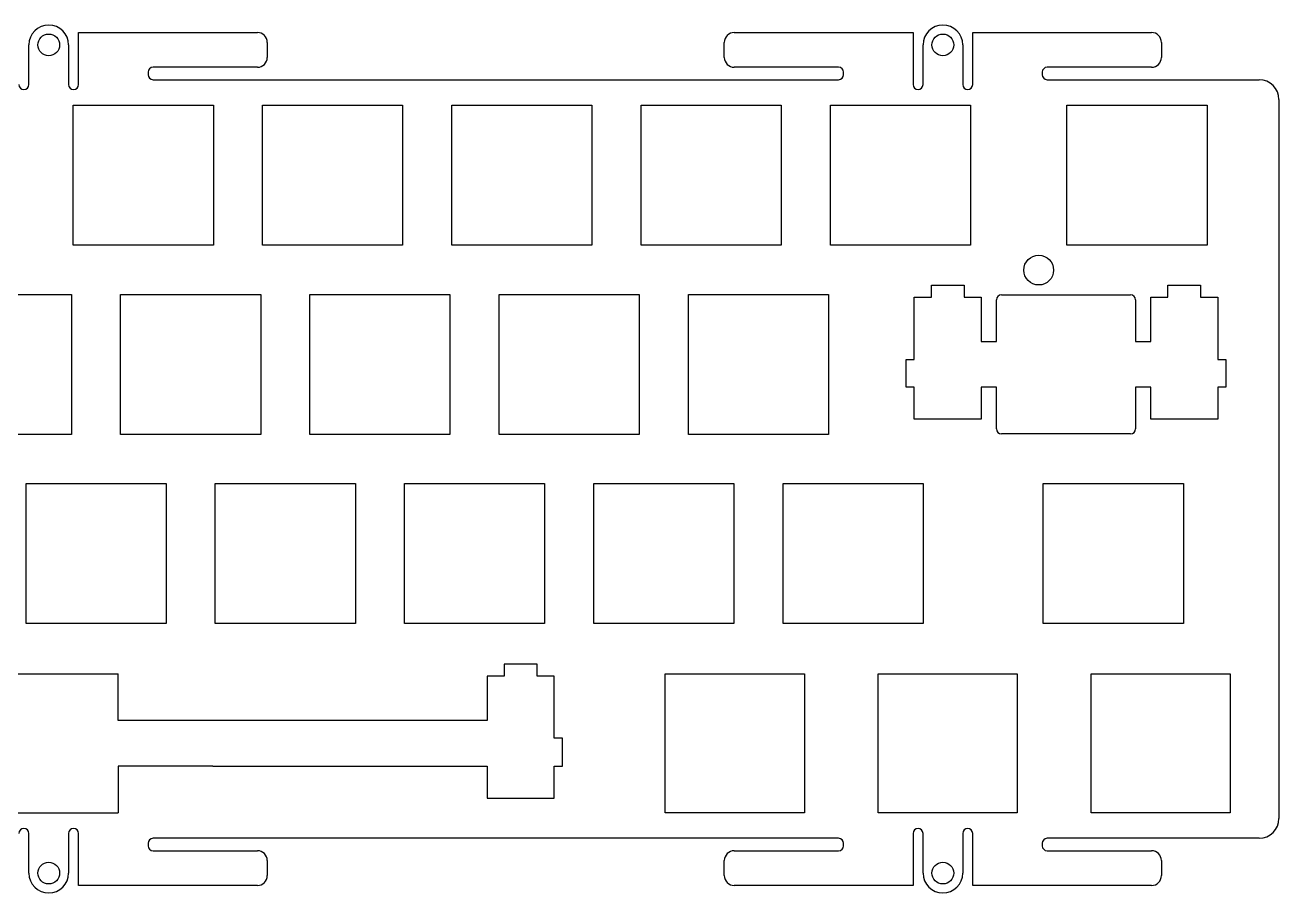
# Model space of a CAD drawing. Header units: millimetres. Extents: x -169 to 79, y 97 to 185.
# Drawn here: x -47.2 to 79, y 97.5 to 184.9 of the extents above; entities that cross this region are included whole.
import ezdxf

# ---------------------------------------------------------------- set-up
doc = ezdxf.new("R2010")
doc.units = ezdxf.units.MM
for name, color, linetype in [('Shape007', 7, 'CONTINUOUS'), ('Shape008', 7, 'CONTINUOUS'), ('Shape010', 7, 'CONTINUOUS'), ('Shape011', 7, 'CONTINUOUS'), ('Shape12731', 7, 'CONTINUOUS'), ('Shape1434', 7, 'CONTINUOUS'), ('Shape1435', 7, 'CONTINUOUS'), ('Shape1436', 7, 'CONTINUOUS'), ('Shape1437', 7, 'CONTINUOUS'), ('Shape1438', 7, 'CONTINUOUS'), ('Shape1439', 7, 'CONTINUOUS'), ('Shape1440', 7, 'CONTINUOUS'), ('Shape1441', 7, 'CONTINUOUS'), ('Shape1442', 7, 'CONTINUOUS'), ('Shape1443', 7, 'CONTINUOUS'), ('Shape1444', 7, 'CONTINUOUS'), ('Shape1445', 7, 'CONTINUOUS'), ('Shape1446', 7, 'CONTINUOUS'), ('Shape1447', 7, 'CONTINUOUS'), ('Shape1448', 7, 'CONTINUOUS'), ('Shape1449', 7, 'CONTINUOUS'), ('Shape1450', 7, 'CONTINUOUS'), ('Shape1451', 7, 'CONTINUOUS'), ('Shape1452', 7, 'CONTINUOUS'), ('Shape1453', 7, 'CONTINUOUS'), ('Shape1454', 7, 'CONTINUOUS'), ('Shape1455', 7, 'CONTINUOUS'), ('Shape1456', 7, 'CONTINUOUS'), ('Shape1457', 7, 'CONTINUOUS'), ('Shape1458', 7, 'CONTINUOUS'), ('Shape1459', 7, 'CONTINUOUS'), ('Shape1460', 7, 'CONTINUOUS'), ('Shape1461', 7, 'CONTINUOUS'), ('Shape1462', 7, 'CONTINUOUS'), ('Shape1463', 7, 'CONTINUOUS'), ('Shape1464', 7, 'CONTINUOUS'), ('Shape1465', 7, 'CONTINUOUS'), ('Shape1466', 7, 'CONTINUOUS'), ('Shape1467', 7, 'CONTINUOUS'), ('Shape1468', 7, 'CONTINUOUS'), ('Shape1469', 7, 'CONTINUOUS'), ('Shape1470', 7, 'CONTINUOUS'), ('Shape1471', 7, 'CONTINUOUS'), ('Shape1472', 7, 'CONTINUOUS'), ('Shape1473', 7, 'CONTINUOUS'), ('Shape1474', 7, 'CONTINUOUS'), ('Shape1475', 7, 'CONTINUOUS'), ('Shape1476', 7, 'CONTINUOUS'), ('Shape1477', 7, 'CONTINUOUS'), ('Shape1478', 7, 'CONTINUOUS'), ('Shape1479', 7, 'CONTINUOUS'), ('Shape1480', 7, 'CONTINUOUS'), ('Shape1481', 7, 'CONTINUOUS'), ('Shape1482', 7, 'CONTINUOUS'), ('Shape1483', 7, 'CONTINUOUS'), ('Shape1484', 7, 'CONTINUOUS'), ('Shape1485', 7, 'CONTINUOUS'), ('Shape1486', 7, 'CONTINUOUS'), ('Shape1487', 7, 'CONTINUOUS'), ('Shape1488', 7, 'CONTINUOUS'), ('Shape1489', 7, 'CONTINUOUS'), ('Shape1490', 7, 'CONTINUOUS'), ('Shape1491', 7, 'CONTINUOUS'), ('Shape1492', 7, 'CONTINUOUS'), ('Shape1493', 7, 'CONTINUOUS'), ('Shape1494', 7, 'CONTINUOUS'), ('Shape1495', 7, 'CONTINUOUS'), ('Shape1496', 7, 'CONTINUOUS'), ('Shape1497', 7, 'CONTINUOUS'), ('Shape1498', 7, 'CONTINUOUS'), ('Shape1499', 7, 'CONTINUOUS'), ('Shape1500', 7, 'CONTINUOUS'), ('Shape1501', 7, 'CONTINUOUS'), ('Shape1502', 7, 'CONTINUOUS'), ('Shape1503', 7, 'CONTINUOUS'), ('Shape1504', 7, 'CONTINUOUS'), ('Shape1505', 7, 'CONTINUOUS'), ('Shape1577', 7, 'CONTINUOUS'), ('Shape1578', 7, 'CONTINUOUS'), ('Shape1579', 7, 'CONTINUOUS'), ('Shape1580', 7, 'CONTINUOUS'), ('Shape1581', 7, 'CONTINUOUS'), ('Shape1582', 7, 'CONTINUOUS'), ('Shape1583', 7, 'CONTINUOUS'), ('Shape1584', 7, 'CONTINUOUS'), ('Shape1585', 7, 'CONTINUOUS'), ('Shape1746', 7, 'CONTINUOUS'), ('Shape1747', 7, 'CONTINUOUS'), ('Shape1748', 7, 'CONTINUOUS'), ('Shape1749', 7, 'CONTINUOUS'), ('Shape1750', 7, 'CONTINUOUS'), ('Shape1751', 7, 'CONTINUOUS'), ('Shape1752', 7, 'CONTINUOUS'), ('Shape1753', 7, 'CONTINUOUS'), ('Shape1754', 7, 'CONTINUOUS'), ('Shape1755', 7, 'CONTINUOUS'), ('Shape1756', 7, 'CONTINUOUS'), ('Shape1757', 7, 'CONTINUOUS'), ('Shape1766', 7, 'CONTINUOUS'), ('Shape1767', 7, 'CONTINUOUS'), ('Shape1768', 7, 'CONTINUOUS'), ('Shape1769', 7, 'CONTINUOUS'), ('Shape1782', 7, 'CONTINUOUS'), ('Shape1783', 7, 'CONTINUOUS'), ('Shape1784', 7, 'CONTINUOUS'), ('Shape1785', 7, 'CONTINUOUS'), ('Shape1786', 7, 'CONTINUOUS'), ('Shape1787', 7, 'CONTINUOUS'), ('Shape1788', 7, 'CONTINUOUS'), ('Shape1789', 7, 'CONTINUOUS'), ('Shape1790', 7, 'CONTINUOUS'), ('Shape1791', 7, 'CONTINUOUS'), ('Shape1792', 7, 'CONTINUOUS'), ('Shape1793', 7, 'CONTINUOUS'), ('Shape1794', 7, 'CONTINUOUS'), ('Shape1795', 7, 'CONTINUOUS'), ('Shape1796', 7, 'CONTINUOUS'), ('Shape1797', 7, 'CONTINUOUS'), ('Shape1798', 7, 'CONTINUOUS'), ('Shape1799', 7, 'CONTINUOUS'), ('Shape1800', 7, 'CONTINUOUS'), ('Shape1801', 7, 'CONTINUOUS'), ('Shape1802', 7, 'CONTINUOUS'), ('Shape1803', 7, 'CONTINUOUS'), ('Shape1804', 7, 'CONTINUOUS'), ('Shape1805', 7, 'CONTINUOUS'), ('Shape1822', 7, 'CONTINUOUS'), ('Shape1823', 7, 'CONTINUOUS'), ('Shape1824', 7, 'CONTINUOUS'), ('Shape1825', 7, 'CONTINUOUS'), ('Shape1826', 7, 'CONTINUOUS'), ('Shape1827', 7, 'CONTINUOUS'), ('Shape1828', 7, 'CONTINUOUS'), ('Shape1829', 7, 'CONTINUOUS'), ('Shape1830', 7, 'CONTINUOUS'), ('Shape1831', 7, 'CONTINUOUS'), ('Shape1832', 7, 'CONTINUOUS'), ('Shape1833', 7, 'CONTINUOUS'), ('Shape1834', 7, 'CONTINUOUS'), ('Shape1835', 7, 'CONTINUOUS'), ('Shape1836', 7, 'CONTINUOUS'), ('Shape1837', 7, 'CONTINUOUS'), ('Shape1838', 7, 'CONTINUOUS'), ('Shape1839', 7, 'CONTINUOUS'), ('Shape1840', 7, 'CONTINUOUS'), ('Shape1841', 7, 'CONTINUOUS'), ('Shape1878', 7, 'CONTINUOUS'), ('Shape1879', 7, 'CONTINUOUS'), ('Shape1880', 7, 'CONTINUOUS'), ('Shape1882', 7, 'CONTINUOUS'), ('Shape1883', 7, 'CONTINUOUS'), ('Shape1884', 7, 'CONTINUOUS'), ('Shape1885', 7, 'CONTINUOUS'), ('Shape1886', 7, 'CONTINUOUS'), ('Shape1887', 7, 'CONTINUOUS'), ('Shape1888', 7, 'CONTINUOUS'), ('Shape1889', 7, 'CONTINUOUS'), ('Shape1890', 7, 'CONTINUOUS'), ('Shape1891', 7, 'CONTINUOUS'), ('Shape1892', 7, 'CONTINUOUS'), ('Shape1893', 7, 'CONTINUOUS'), ('Shape1894', 7, 'CONTINUOUS'), ('Shape1895', 7, 'CONTINUOUS'), ('Shape1896', 7, 'CONTINUOUS'), ('Shape1897', 7, 'CONTINUOUS'), ('Shape3943', 7, 'CONTINUOUS'), ('Shape3944', 7, 'CONTINUOUS'), ('Shape3945', 7, 'CONTINUOUS'), ('Shape3946', 7, 'CONTINUOUS'), ('Shape3947', 7, 'CONTINUOUS'), ('Shape3948', 7, 'CONTINUOUS'), ('Shape3949', 7, 'CONTINUOUS'), ('Shape3950', 7, 'CONTINUOUS'), ('Shape3951', 7, 'CONTINUOUS'), ('Shape3952', 7, 'CONTINUOUS'), ('Shape3953', 7, 'CONTINUOUS'), ('Shape3954', 7, 'CONTINUOUS'), ('Shape3955', 7, 'CONTINUOUS'), ('Shape3956', 7, 'CONTINUOUS'), ('Shape3957', 7, 'CONTINUOUS'), ('Shape3958', 7, 'CONTINUOUS'), ('Shape3959', 7, 'CONTINUOUS'), ('Shape3961', 7, 'CONTINUOUS'), ('Shape3963', 7, 'CONTINUOUS'), ('Shape3964', 7, 'CONTINUOUS'), ('Shape3965', 7, 'CONTINUOUS'), ('Shape4004', 7, 'CONTINUOUS'), ('Shape4005', 7, 'CONTINUOUS'), ('Shape4006', 7, 'CONTINUOUS'), ('Shape4007', 7, 'CONTINUOUS'), ('Shape4008', 7, 'CONTINUOUS'), ('Shape4009', 7, 'CONTINUOUS'), ('Shape4010', 7, 'CONTINUOUS'), ('Shape4011', 7, 'CONTINUOUS'), ('Shape4012', 7, 'CONTINUOUS'), ('Shape4013', 7, 'CONTINUOUS'), ('Shape4014', 7, 'CONTINUOUS'), ('Shape4015', 7, 'CONTINUOUS'), ('Shape4016', 7, 'CONTINUOUS'), ('Shape4017', 7, 'CONTINUOUS'), ('Shape4018', 7, 'CONTINUOUS'), ('Shape4019', 7, 'CONTINUOUS'), ('Shape4020', 7, 'CONTINUOUS'), ('Shape4021', 7, 'CONTINUOUS'), ('Shape4022', 7, 'CONTINUOUS'), ('Shape4023', 7, 'CONTINUOUS'), ('Shape4024', 7, 'CONTINUOUS'), ('Shape4025', 7, 'CONTINUOUS'), ('Shape4026', 7, 'CONTINUOUS'), ('Shape4027', 7, 'CONTINUOUS'), ('Shape4028', 7, 'CONTINUOUS'), ('Shape4029', 7, 'CONTINUOUS'), ('Shape4030', 7, 'CONTINUOUS'), ('Shape4031', 7, 'CONTINUOUS'), ('Shape4032', 7, 'CONTINUOUS'), ('Shape4033', 7, 'CONTINUOUS'), ('Shape4034', 7, 'CONTINUOUS'), ('Shape4035', 7, 'CONTINUOUS'), ('Shape4036', 7, 'CONTINUOUS'), ('Shape4037', 7, 'CONTINUOUS'), ('Shape4038', 7, 'CONTINUOUS'), ('Shape4039', 7, 'CONTINUOUS'), ('Shape4040', 7, 'CONTINUOUS'), ('Shape4041', 7, 'CONTINUOUS'), ('Shape4042', 7, 'CONTINUOUS'), ('Shape4043', 7, 'CONTINUOUS')]:
    doc.layers.add(name, color=color, linetype=linetype)

msp = doc.modelspace()

# ---------------------------------------------------------------- linework, layer by layer
at = {"layer": 'Shape007'}
msp.add_circle((-44.7848, 182.854), 1.1, dxfattribs=at)
at = {"layer": 'Shape008'}
msp.add_circle((45.2152, 182.854), 1.1, dxfattribs=at)
at = {"layer": 'Shape010'}
msp.add_circle((-44.7848, 99.4562), 1.1, dxfattribs=at)
at = {"layer": 'Shape011'}
msp.add_circle((45.2152, 99.4562), 1.1, dxfattribs=at)
at = {"layer": 'Shape12731'}
msp.add_circle((54.8596, 160.18), 1.5, dxfattribs=at)
at = {"layer": 'Shape1434'}
msp.add_arc((-23.7848, 181.604), 1, -90, 0, dxfattribs=at)
at = {"layer": 'Shape1435'}
msp.add_line((-23.7848, 180.604), (-34.2848, 180.604), dxfattribs=at)
at = {"layer": 'Shape1436'}
msp.add_arc((-34.2848, 180.104), 0.5, 90, 180, dxfattribs=at)
at = {"layer": 'Shape1437'}
msp.add_line((-34.7848, 180.104), (-34.7848, 179.855), dxfattribs=at)
at = {"layer": 'Shape1438'}
msp.add_arc((-34.2848, 179.855), 0.5, 180, -90, dxfattribs=at)
at = {"layer": 'Shape1439'}
msp.add_line((-34.2848, 179.355), (34.7152, 179.355), dxfattribs=at)
at = {"layer": 'Shape1440'}
msp.add_arc((34.7152, 179.855), 0.5, -90, 0, dxfattribs=at)
at = {"layer": 'Shape1441'}
msp.add_line((35.2152, 179.855), (35.2152, 180.104), dxfattribs=at)
at = {"layer": 'Shape1442'}
msp.add_arc((34.7152, 180.104), 0.5, 0, 90, dxfattribs=at)
at = {"layer": 'Shape1443'}
msp.add_line((34.7152, 180.604), (24.2152, 180.604), dxfattribs=at)
at = {"layer": 'Shape1444'}
msp.add_arc((24.2152, 181.604), 1, 180, -90, dxfattribs=at)
at = {"layer": 'Shape1445'}
msp.add_line((23.2152, 181.604), (23.2152, 183.104), dxfattribs=at)
at = {"layer": 'Shape1446'}
msp.add_arc((24.2152, 183.104), 1, 90, 180, dxfattribs=at)
at = {"layer": 'Shape1447'}
msp.add_line((24.2152, 184.104), (42.2152, 184.104), dxfattribs=at)
at = {"layer": 'Shape1448'}
msp.add_line((42.2152, 184.104), (42.2152, 178.854), dxfattribs=at)
at = {"layer": 'Shape1449'}
msp.add_arc((42.7152, 178.854), 0.5, 180, 0, dxfattribs=at)
at = {"layer": 'Shape1450'}
msp.add_line((43.2152, 178.854), (43.2152, 182.854), dxfattribs=at)
at = {"layer": 'Shape1451'}
msp.add_arc((45.2152, 182.854), 2, 0, 180, dxfattribs=at)
at = {"layer": 'Shape1452'}
msp.add_line((47.2152, 182.854), (47.2152, 178.854), dxfattribs=at)
at = {"layer": 'Shape1453'}
msp.add_arc((47.7152, 178.854), 0.5, 180, 0, dxfattribs=at)
at = {"layer": 'Shape1454'}
msp.add_line((48.2152, 178.854), (48.2152, 184.104), dxfattribs=at)
at = {"layer": 'Shape1455'}
msp.add_line((48.2152, 184.104), (66.2152, 184.104), dxfattribs=at)
at = {"layer": 'Shape1456'}
msp.add_arc((66.2152, 183.104), 1, 0, 90, dxfattribs=at)
at = {"layer": 'Shape1457'}
msp.add_line((67.2152, 183.104), (67.2152, 181.604), dxfattribs=at)
at = {"layer": 'Shape1458'}
msp.add_arc((66.2152, 181.604), 1, -90, 0, dxfattribs=at)
at = {"layer": 'Shape1459'}
msp.add_line((66.2152, 180.604), (55.7152, 180.604), dxfattribs=at)
at = {"layer": 'Shape1460'}
msp.add_arc((55.7152, 180.104), 0.5, 90, 180, dxfattribs=at)
at = {"layer": 'Shape1461'}
msp.add_line((55.2152, 180.104), (55.2152, 179.855), dxfattribs=at)
at = {"layer": 'Shape1462'}
msp.add_arc((55.7152, 179.855), 0.5, 180, -90, dxfattribs=at)
at = {"layer": 'Shape1463'}
msp.add_line((55.7152, 179.355), (77.0402, 179.355), dxfattribs=at)
at = {"layer": 'Shape1464'}
msp.add_arc((77.0402, 177.355), 2, 0, 90, dxfattribs=at)
at = {"layer": 'Shape1465'}
msp.add_line((79.0402, 177.355), (79.0402, 104.955), dxfattribs=at)
at = {"layer": 'Shape1466'}
msp.add_arc((77.0402, 104.955), 2, -90, 0, dxfattribs=at)
at = {"layer": 'Shape1467'}
msp.add_line((77.0402, 102.955), (55.7152, 102.955), dxfattribs=at)
at = {"layer": 'Shape1468'}
msp.add_arc((55.7152, 102.455), 0.5, 90, 180, dxfattribs=at)
at = {"layer": 'Shape1469'}
msp.add_line((55.2152, 102.455), (55.2152, 102.206), dxfattribs=at)
at = {"layer": 'Shape1470'}
msp.add_arc((55.7152, 102.206), 0.5, 180, -90, dxfattribs=at)
at = {"layer": 'Shape1471'}
msp.add_line((55.7152, 101.706), (66.2152, 101.706), dxfattribs=at)
at = {"layer": 'Shape1472'}
msp.add_arc((66.2152, 100.706), 1, 0, 90, dxfattribs=at)
at = {"layer": 'Shape1473'}
msp.add_line((67.2152, 100.706), (67.2152, 99.2062), dxfattribs=at)
at = {"layer": 'Shape1474'}
msp.add_arc((66.2152, 99.2062), 1, -90, 0, dxfattribs=at)
at = {"layer": 'Shape1475'}
msp.add_line((66.2152, 98.2062), (48.2152, 98.2062), dxfattribs=at)
at = {"layer": 'Shape1476'}
msp.add_line((48.2152, 98.2062), (48.2152, 103.456), dxfattribs=at)
at = {"layer": 'Shape1477'}
msp.add_arc((47.7152, 103.456), 0.5, 0, 180, dxfattribs=at)
at = {"layer": 'Shape1478'}
msp.add_line((47.2152, 103.456), (47.2152, 99.4562), dxfattribs=at)
at = {"layer": 'Shape1479'}
msp.add_arc((45.2152, 99.4562), 2, 180, 0, dxfattribs=at)
at = {"layer": 'Shape1480'}
msp.add_line((43.2152, 99.4562), (43.2152, 103.456), dxfattribs=at)
at = {"layer": 'Shape1481'}
msp.add_arc((42.7152, 103.456), 0.5, 0, 180, dxfattribs=at)
at = {"layer": 'Shape1482'}
msp.add_line((42.2152, 103.456), (42.2152, 98.2062), dxfattribs=at)
at = {"layer": 'Shape1483'}
msp.add_line((42.2152, 98.2062), (24.2152, 98.2062), dxfattribs=at)
at = {"layer": 'Shape1484'}
msp.add_arc((24.2152, 99.2062), 1, 180, -90, dxfattribs=at)
at = {"layer": 'Shape1485'}
msp.add_line((23.2152, 99.2062), (23.2152, 100.706), dxfattribs=at)
at = {"layer": 'Shape1486'}
msp.add_arc((24.2152, 100.706), 1, 90, 180, dxfattribs=at)
at = {"layer": 'Shape1487'}
msp.add_line((24.2152, 101.706), (34.7152, 101.706), dxfattribs=at)
at = {"layer": 'Shape1488'}
msp.add_arc((34.7152, 102.206), 0.5, -90, 0, dxfattribs=at)
at = {"layer": 'Shape1489'}
msp.add_line((35.2152, 102.206), (35.2152, 102.455), dxfattribs=at)
at = {"layer": 'Shape1490'}
msp.add_arc((34.7152, 102.455), 0.5, 0, 90, dxfattribs=at)
at = {"layer": 'Shape1491'}
msp.add_line((34.7152, 102.955), (-34.2848, 102.955), dxfattribs=at)
at = {"layer": 'Shape1492'}
msp.add_arc((-34.2848, 102.455), 0.5, 90, 180, dxfattribs=at)
at = {"layer": 'Shape1493'}
msp.add_line((-34.7848, 102.455), (-34.7848, 102.206), dxfattribs=at)
at = {"layer": 'Shape1494'}
msp.add_arc((-34.2848, 102.206), 0.5, 180, -90, dxfattribs=at)
at = {"layer": 'Shape1495'}
msp.add_line((-34.2848, 101.706), (-23.7848, 101.706), dxfattribs=at)
at = {"layer": 'Shape1496'}
msp.add_arc((-23.7848, 100.706), 1, 0, 90, dxfattribs=at)
at = {"layer": 'Shape1497'}
msp.add_line((-22.7848, 100.706), (-22.7848, 99.2062), dxfattribs=at)
at = {"layer": 'Shape1498'}
msp.add_arc((-23.7848, 99.2062), 1, -90, 0, dxfattribs=at)
at = {"layer": 'Shape1499'}
msp.add_line((-23.7848, 98.2062), (-41.7848, 98.2062), dxfattribs=at)
at = {"layer": 'Shape1500'}
msp.add_line((-41.7848, 98.2062), (-41.7848, 103.456), dxfattribs=at)
at = {"layer": 'Shape1501'}
msp.add_arc((-42.2848, 103.456), 0.5, 0, 180, dxfattribs=at)
at = {"layer": 'Shape1502'}
msp.add_line((-42.7848, 103.456), (-42.7848, 99.4562), dxfattribs=at)
at = {"layer": 'Shape1503'}
msp.add_arc((-44.7848, 99.4562), 2, 180, 0, dxfattribs=at)
at = {"layer": 'Shape1504'}
msp.add_line((-46.7848, 99.4562), (-46.7848, 103.456), dxfattribs=at)
at = {"layer": 'Shape1505'}
msp.add_arc((-47.2848, 103.456), 0.5, 0, 180, dxfattribs=at)
at = {"layer": 'Shape1577'}
msp.add_arc((-47.2848, 178.854), 0.5, 180, 0, dxfattribs=at)
at = {"layer": 'Shape1578'}
msp.add_line((-46.7848, 178.854), (-46.7848, 182.854), dxfattribs=at)
at = {"layer": 'Shape1579'}
msp.add_arc((-44.7848, 182.854), 2, 0, 180, dxfattribs=at)
at = {"layer": 'Shape1580'}
msp.add_line((-42.7848, 182.854), (-42.7848, 178.854), dxfattribs=at)
at = {"layer": 'Shape1581'}
msp.add_arc((-42.2848, 178.854), 0.5, 180, 0, dxfattribs=at)
at = {"layer": 'Shape1582'}
msp.add_line((-41.7848, 178.854), (-41.7848, 184.104), dxfattribs=at)
at = {"layer": 'Shape1583'}
msp.add_line((-41.7848, 184.104), (-23.7848, 184.104), dxfattribs=at)
at = {"layer": 'Shape1584'}
msp.add_arc((-23.7848, 183.104), 1, 0, 90, dxfattribs=at)
at = {"layer": 'Shape1585'}
msp.add_line((-22.7848, 183.104), (-22.7848, 181.604), dxfattribs=at)
at = {"layer": 'Shape1746'}
msp.add_line((74.1327, 119.53), (74.1327, 105.53), dxfattribs=at)
at = {"layer": 'Shape1747'}
msp.add_line((74.1327, 105.53), (60.1327, 105.53), dxfattribs=at)
at = {"layer": 'Shape1748'}
msp.add_line((60.1327, 105.53), (60.1327, 119.53), dxfattribs=at)
at = {"layer": 'Shape1749'}
msp.add_line((60.1327, 119.53), (74.1327, 119.53), dxfattribs=at)
at = {"layer": 'Shape1750'}
msp.add_line((52.7014, 119.53), (52.7014, 105.53), dxfattribs=at)
at = {"layer": 'Shape1751'}
msp.add_line((52.7014, 105.53), (38.7014, 105.53), dxfattribs=at)
at = {"layer": 'Shape1752'}
msp.add_line((38.7014, 105.53), (38.7014, 119.53), dxfattribs=at)
at = {"layer": 'Shape1753'}
msp.add_line((38.7014, 119.53), (52.7014, 119.53), dxfattribs=at)
at = {"layer": 'Shape1754'}
msp.add_line((31.2702, 119.53), (31.2702, 105.53), dxfattribs=at)
at = {"layer": 'Shape1755'}
msp.add_line((31.2702, 105.53), (17.2702, 105.53), dxfattribs=at)
at = {"layer": 'Shape1756'}
msp.add_line((17.2702, 105.53), (17.2702, 119.53), dxfattribs=at)
at = {"layer": 'Shape1757'}
msp.add_line((17.2702, 119.53), (31.2702, 119.53), dxfattribs=at)
at = {"layer": 'Shape1766'}
msp.add_line((71.8022, 176.78), (71.8022, 162.68), dxfattribs=at)
at = {"layer": 'Shape1767'}
msp.add_line((71.8022, 162.68), (57.7022, 162.68), dxfattribs=at)
at = {"layer": 'Shape1768'}
msp.add_line((57.7022, 162.68), (57.7022, 176.78), dxfattribs=at)
at = {"layer": 'Shape1769'}
msp.add_line((57.7022, 176.78), (71.8022, 176.78), dxfattribs=at)
at = {"layer": 'Shape1782'}
msp.add_line((55.3212, 124.58), (55.3212, 138.68), dxfattribs=at)
at = {"layer": 'Shape1783'}
msp.add_line((55.3212, 138.68), (69.4212, 138.68), dxfattribs=at)
at = {"layer": 'Shape1784'}
msp.add_line((69.4212, 138.68), (69.4212, 124.58), dxfattribs=at)
at = {"layer": 'Shape1785'}
msp.add_line((69.4212, 124.58), (55.3212, 124.58), dxfattribs=at)
at = {"layer": 'Shape1786'}
msp.add_line((29.1272, 124.58), (29.1272, 138.68), dxfattribs=at)
at = {"layer": 'Shape1787'}
msp.add_line((29.1272, 138.68), (43.2272, 138.68), dxfattribs=at)
at = {"layer": 'Shape1788'}
msp.add_line((43.2272, 138.68), (43.2272, 124.58), dxfattribs=at)
at = {"layer": 'Shape1789'}
msp.add_line((43.2272, 124.58), (29.1272, 124.58), dxfattribs=at)
at = {"layer": 'Shape1790'}
msp.add_line((10.0772, 124.58), (10.0772, 138.68), dxfattribs=at)
at = {"layer": 'Shape1791'}
msp.add_line((10.0772, 138.68), (24.1772, 138.68), dxfattribs=at)
at = {"layer": 'Shape1792'}
msp.add_line((24.1772, 138.68), (24.1772, 124.58), dxfattribs=at)
at = {"layer": 'Shape1793'}
msp.add_line((24.1772, 124.58), (10.0772, 124.58), dxfattribs=at)
at = {"layer": 'Shape1794'}
msp.add_line((-8.97282, 124.58), (-8.97282, 138.68), dxfattribs=at)
at = {"layer": 'Shape1795'}
msp.add_line((-8.97282, 138.68), (5.12718, 138.68), dxfattribs=at)
at = {"layer": 'Shape1796'}
msp.add_line((5.12718, 138.68), (5.12718, 124.58), dxfattribs=at)
at = {"layer": 'Shape1797'}
msp.add_line((5.12718, 124.58), (-8.97282, 124.58), dxfattribs=at)
at = {"layer": 'Shape1798'}
msp.add_line((-28.0228, 124.58), (-28.0228, 138.68), dxfattribs=at)
at = {"layer": 'Shape1799'}
msp.add_line((-28.0228, 138.68), (-13.9228, 138.68), dxfattribs=at)
at = {"layer": 'Shape1800'}
msp.add_line((-13.9228, 138.68), (-13.9228, 124.58), dxfattribs=at)
at = {"layer": 'Shape1801'}
msp.add_line((-13.9228, 124.58), (-28.0228, 124.58), dxfattribs=at)
at = {"layer": 'Shape1802'}
msp.add_line((-47.0728, 124.58), (-47.0728, 138.68), dxfattribs=at)
at = {"layer": 'Shape1803'}
msp.add_line((-47.0728, 138.68), (-32.9728, 138.68), dxfattribs=at)
at = {"layer": 'Shape1804'}
msp.add_line((-32.9728, 138.68), (-32.9728, 124.58), dxfattribs=at)
at = {"layer": 'Shape1805'}
msp.add_line((-32.9728, 124.58), (-47.0728, 124.58), dxfattribs=at)
at = {"layer": 'Shape1822'}
msp.add_line((33.8902, 162.68), (33.8902, 176.78), dxfattribs=at)
at = {"layer": 'Shape1823'}
msp.add_line((33.8902, 176.78), (47.9902, 176.78), dxfattribs=at)
at = {"layer": 'Shape1824'}
msp.add_line((47.9902, 176.78), (47.9902, 162.68), dxfattribs=at)
at = {"layer": 'Shape1825'}
msp.add_line((47.9902, 162.68), (33.8902, 162.68), dxfattribs=at)
at = {"layer": 'Shape1826'}
msp.add_line((14.8402, 162.68), (14.8402, 176.78), dxfattribs=at)
at = {"layer": 'Shape1827'}
msp.add_line((14.8402, 176.78), (28.9402, 176.78), dxfattribs=at)
at = {"layer": 'Shape1828'}
msp.add_line((28.9402, 176.78), (28.9402, 162.68), dxfattribs=at)
at = {"layer": 'Shape1829'}
msp.add_line((28.9402, 162.68), (14.8402, 162.68), dxfattribs=at)
at = {"layer": 'Shape1830'}
msp.add_line((-4.20982, 162.68), (-4.20982, 176.78), dxfattribs=at)
at = {"layer": 'Shape1831'}
msp.add_line((-4.20982, 176.78), (9.89018, 176.78), dxfattribs=at)
at = {"layer": 'Shape1832'}
msp.add_line((9.89018, 176.78), (9.89018, 162.68), dxfattribs=at)
at = {"layer": 'Shape1833'}
msp.add_line((9.89018, 162.68), (-4.20982, 162.68), dxfattribs=at)
at = {"layer": 'Shape1834'}
msp.add_line((-23.2598, 162.68), (-23.2598, 176.78), dxfattribs=at)
at = {"layer": 'Shape1835'}
msp.add_line((-23.2598, 176.78), (-9.15982, 176.78), dxfattribs=at)
at = {"layer": 'Shape1836'}
msp.add_line((-9.15982, 176.78), (-9.15982, 162.68), dxfattribs=at)
at = {"layer": 'Shape1837'}
msp.add_line((-9.15982, 162.68), (-23.2598, 162.68), dxfattribs=at)
at = {"layer": 'Shape1838'}
msp.add_line((-42.3098, 162.68), (-42.3098, 176.78), dxfattribs=at)
at = {"layer": 'Shape1839'}
msp.add_line((-42.3098, 176.78), (-28.2098, 176.78), dxfattribs=at)
at = {"layer": 'Shape1840'}
msp.add_line((-28.2098, 176.78), (-28.2098, 162.68), dxfattribs=at)
at = {"layer": 'Shape1841'}
msp.add_line((-28.2098, 162.68), (-42.3098, 162.68), dxfattribs=at)
at = {"layer": 'Shape1878'}
msp.add_line((-56.5978, 157.73), (-42.4968, 157.73), dxfattribs=at)
at = {"layer": 'Shape1879'}
msp.add_line((-42.4968, 157.73), (-42.4968, 143.63), dxfattribs=at)
at = {"layer": 'Shape1880'}
msp.add_line((-42.4968, 143.63), (-56.5978, 143.63), dxfattribs=at)
at = {"layer": 'Shape1882'}
msp.add_line((-37.5478, 157.73), (-23.4478, 157.73), dxfattribs=at)
at = {"layer": 'Shape1883'}
msp.add_line((-23.4478, 157.73), (-23.4478, 143.63), dxfattribs=at)
at = {"layer": 'Shape1884'}
msp.add_line((-23.4478, 143.63), (-37.5478, 143.63), dxfattribs=at)
at = {"layer": 'Shape1885'}
msp.add_line((-37.5478, 143.63), (-37.5478, 157.73), dxfattribs=at)
at = {"layer": 'Shape1886'}
msp.add_line((-18.4968, 143.63), (-18.4968, 157.73), dxfattribs=at)
at = {"layer": 'Shape1887'}
msp.add_line((-18.4968, 157.73), (-4.39682, 157.73), dxfattribs=at)
at = {"layer": 'Shape1888'}
msp.add_line((-4.39682, 157.73), (-4.39682, 143.63), dxfattribs=at)
at = {"layer": 'Shape1889'}
msp.add_line((-4.39682, 143.63), (-18.4968, 143.63), dxfattribs=at)
at = {"layer": 'Shape1890'}
msp.add_line((0.55218, 157.73), (14.6522, 157.73), dxfattribs=at)
at = {"layer": 'Shape1891'}
msp.add_line((14.6522, 157.73), (14.6522, 143.63), dxfattribs=at)
at = {"layer": 'Shape1892'}
msp.add_line((14.6522, 143.63), (0.55218, 143.63), dxfattribs=at)
at = {"layer": 'Shape1893'}
msp.add_line((0.55218, 143.63), (0.55218, 157.73), dxfattribs=at)
at = {"layer": 'Shape1894'}
msp.add_line((19.6032, 143.63), (19.6032, 157.73), dxfattribs=at)
at = {"layer": 'Shape1895'}
msp.add_line((19.6032, 157.73), (33.7022, 157.73), dxfattribs=at)
at = {"layer": 'Shape1896'}
msp.add_line((33.7022, 157.73), (33.7022, 143.63), dxfattribs=at)
at = {"layer": 'Shape1897'}
msp.add_line((33.7022, 143.63), (19.6032, 143.63), dxfattribs=at)
at = {"layer": 'Shape3943'}
msp.add_line((-28.2619, 110.23), (-0.66095, 110.23), dxfattribs=at)
at = {"layer": 'Shape3944'}
msp.add_line((-0.66095, 110.23), (-0.66095, 107), dxfattribs=at)
at = {"layer": 'Shape3945'}
msp.add_line((-0.66095, 107), (6.08806, 107), dxfattribs=at)
at = {"layer": 'Shape3946'}
msp.add_line((6.08806, 107), (6.08806, 110.23), dxfattribs=at)
at = {"layer": 'Shape3947'}
msp.add_line((6.08806, 110.23), (6.91406, 110.23), dxfattribs=at)
at = {"layer": 'Shape3948'}
msp.add_line((6.91406, 110.23), (6.91406, 113.029), dxfattribs=at)
at = {"layer": 'Shape3949'}
msp.add_line((6.91406, 113.029), (6.08806, 113.029), dxfattribs=at)
at = {"layer": 'Shape3950'}
msp.add_line((6.08806, 113.029), (6.08806, 119.299), dxfattribs=at)
at = {"layer": 'Shape3951'}
msp.add_line((6.08806, 119.299), (4.36306, 119.299), dxfattribs=at)
at = {"layer": 'Shape3952'}
msp.add_line((4.36306, 119.299), (4.36306, 120.5), dxfattribs=at)
at = {"layer": 'Shape3953'}
msp.add_line((4.36306, 120.5), (1.06406, 120.5), dxfattribs=at)
at = {"layer": 'Shape3954'}
msp.add_line((1.06406, 120.5), (1.06406, 119.299), dxfattribs=at)
at = {"layer": 'Shape3955'}
msp.add_line((1.06406, 119.299), (-0.66095, 119.299), dxfattribs=at)
at = {"layer": 'Shape3956'}
msp.add_line((-0.66095, 119.299), (-0.66095, 114.83), dxfattribs=at)
at = {"layer": 'Shape3957'}
msp.add_line((-0.66095, 114.83), (-28.2619, 114.83), dxfattribs=at)
at = {"layer": 'Shape3958'}
msp.add_line((-28.2619, 114.83), (-37.7861, 114.83), dxfattribs=at)
at = {"layer": 'Shape3959'}
msp.add_line((-28.2619, 110.23), (-37.7861, 110.23), dxfattribs=at)
at = {"layer": 'Shape3961'}
msp.add_line((-37.7861, 114.83), (-37.7861, 119.529), dxfattribs=at)
at = {"layer": 'Shape3963'}
msp.add_line((-37.7861, 110.23), (-37.7861, 105.529), dxfattribs=at)
at = {"layer": 'Shape3964'}
msp.add_line((-51.7861, 119.529), (-37.7861, 119.529), dxfattribs=at)
at = {"layer": 'Shape3965'}
msp.add_line((-51.7861, 105.529), (-37.7861, 105.529), dxfattribs=at)
at = {"layer": 'Shape4004'}
msp.add_line((50.6095, 144.181), (50.6095, 148.38), dxfattribs=at)
at = {"layer": 'Shape4005'}
msp.add_arc((51.1095, 144.181), 0.5, 180, -90, dxfattribs=at)
at = {"layer": 'Shape4006'}
msp.add_line((50.6095, 148.38), (49.0841, 148.38), dxfattribs=at)
at = {"layer": 'Shape4007'}
msp.add_line((49.0841, 148.38), (49.0841, 145.151), dxfattribs=at)
at = {"layer": 'Shape4008'}
msp.add_line((49.0841, 145.151), (42.3344, 145.151), dxfattribs=at)
at = {"layer": 'Shape4009'}
msp.add_line((42.3344, 145.151), (42.3344, 148.38), dxfattribs=at)
at = {"layer": 'Shape4010'}
msp.add_line((42.3344, 148.38), (41.5089, 148.38), dxfattribs=at)
at = {"layer": 'Shape4011'}
msp.add_line((41.5089, 148.38), (41.5089, 151.18), dxfattribs=at)
at = {"layer": 'Shape4012'}
msp.add_line((41.5089, 151.18), (42.3344, 151.18), dxfattribs=at)
at = {"layer": 'Shape4013'}
msp.add_line((42.3344, 151.18), (42.3344, 157.45), dxfattribs=at)
at = {"layer": 'Shape4014'}
msp.add_line((42.3344, 157.45), (44.0595, 157.45), dxfattribs=at)
at = {"layer": 'Shape4015'}
msp.add_line((44.0595, 157.45), (44.0595, 158.65), dxfattribs=at)
at = {"layer": 'Shape4016'}
msp.add_line((44.0595, 158.65), (47.3586, 158.65), dxfattribs=at)
at = {"layer": 'Shape4017'}
msp.add_line((47.3586, 158.65), (47.3586, 157.45), dxfattribs=at)
at = {"layer": 'Shape4018'}
msp.add_line((47.3586, 157.45), (49.0841, 157.45), dxfattribs=at)
at = {"layer": 'Shape4019'}
msp.add_line((49.0841, 157.45), (49.0841, 152.981), dxfattribs=at)
at = {"layer": 'Shape4020'}
msp.add_line((49.0841, 152.981), (50.6095, 152.981), dxfattribs=at)
at = {"layer": 'Shape4021'}
msp.add_line((50.6095, 152.981), (50.6095, 157.18), dxfattribs=at)
at = {"layer": 'Shape4022'}
msp.add_line((51.1095, 157.68), (64.1088, 157.68), dxfattribs=at)
at = {"layer": 'Shape4023'}
msp.add_arc((51.1095, 157.18), 0.5, 90, 180, dxfattribs=at)
at = {"layer": 'Shape4024'}
msp.add_line((64.6088, 157.18), (64.6088, 152.981), dxfattribs=at)
at = {"layer": 'Shape4025'}
msp.add_arc((64.1088, 157.18), 0.5, 0, 90, dxfattribs=at)
at = {"layer": 'Shape4026'}
msp.add_line((64.6088, 152.981), (66.1345, 152.981), dxfattribs=at)
at = {"layer": 'Shape4027'}
msp.add_line((66.1345, 152.981), (66.1345, 157.45), dxfattribs=at)
at = {"layer": 'Shape4028'}
msp.add_line((66.1345, 157.45), (67.8582, 157.45), dxfattribs=at)
at = {"layer": 'Shape4029'}
msp.add_line((67.8582, 157.45), (67.8582, 158.65), dxfattribs=at)
at = {"layer": 'Shape4030'}
msp.add_line((67.8582, 158.65), (71.1588, 158.65), dxfattribs=at)
at = {"layer": 'Shape4031'}
msp.add_line((71.1588, 158.65), (71.1588, 157.45), dxfattribs=at)
at = {"layer": 'Shape4032'}
msp.add_line((71.1588, 157.45), (72.8839, 157.45), dxfattribs=at)
at = {"layer": 'Shape4033'}
msp.add_line((72.8839, 157.45), (72.8839, 151.18), dxfattribs=at)
at = {"layer": 'Shape4034'}
msp.add_line((72.8839, 151.18), (73.7094, 151.18), dxfattribs=at)
at = {"layer": 'Shape4035'}
msp.add_line((73.7094, 151.18), (73.7094, 148.38), dxfattribs=at)
at = {"layer": 'Shape4036'}
msp.add_line((73.7094, 148.38), (72.8839, 148.38), dxfattribs=at)
at = {"layer": 'Shape4037'}
msp.add_line((72.8839, 148.38), (72.8839, 145.151), dxfattribs=at)
at = {"layer": 'Shape4038'}
msp.add_line((72.8839, 145.151), (66.1345, 145.151), dxfattribs=at)
at = {"layer": 'Shape4039'}
msp.add_line((66.1345, 145.151), (66.1345, 148.38), dxfattribs=at)
at = {"layer": 'Shape4040'}
msp.add_line((66.1345, 148.38), (64.6088, 148.38), dxfattribs=at)
at = {"layer": 'Shape4041'}
msp.add_line((64.6088, 148.38), (64.6088, 144.181), dxfattribs=at)
at = {"layer": 'Shape4042'}
msp.add_arc((64.1088, 144.181), 0.5, -90, 0, dxfattribs=at)
at = {"layer": 'Shape4043'}
msp.add_line((64.1088, 143.681), (51.1095, 143.681), dxfattribs=at)

doc.saveas('drawing.dxf')
